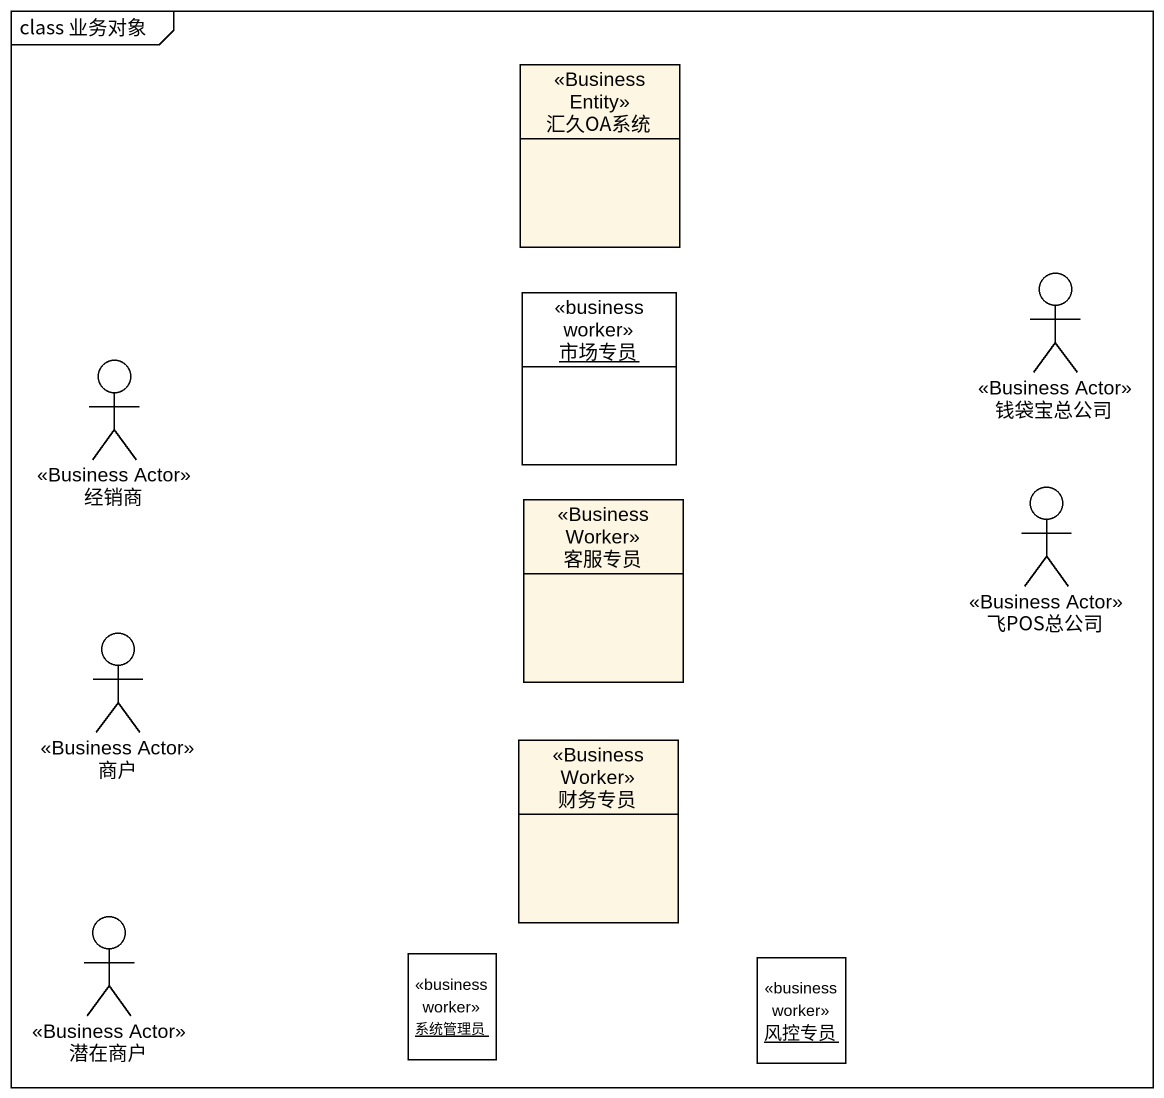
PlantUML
@startuml
mainframe class 业务对象
allowmixing
hide circle
hide empty members
class 汇久OA系统 <<Business Entity>>
actor 钱袋宝总公司 <<Business Actor>>
object 市场专员 <<business worker>> #FFFFFF
actor 经销商 <<Business Actor>>
class 客服专员 <<Business Worker>>
actor 飞POS总公司 <<Business Actor>>
actor 商户 <<Business Actor>>
class 财务专员 <<Business Worker>>
actor 潜在商户 <<Business Actor>>
object 系统管理员 <<business worker>> #FFFFFF
object 风控专员 <<business worker>> #FFFFFF
@enduml
